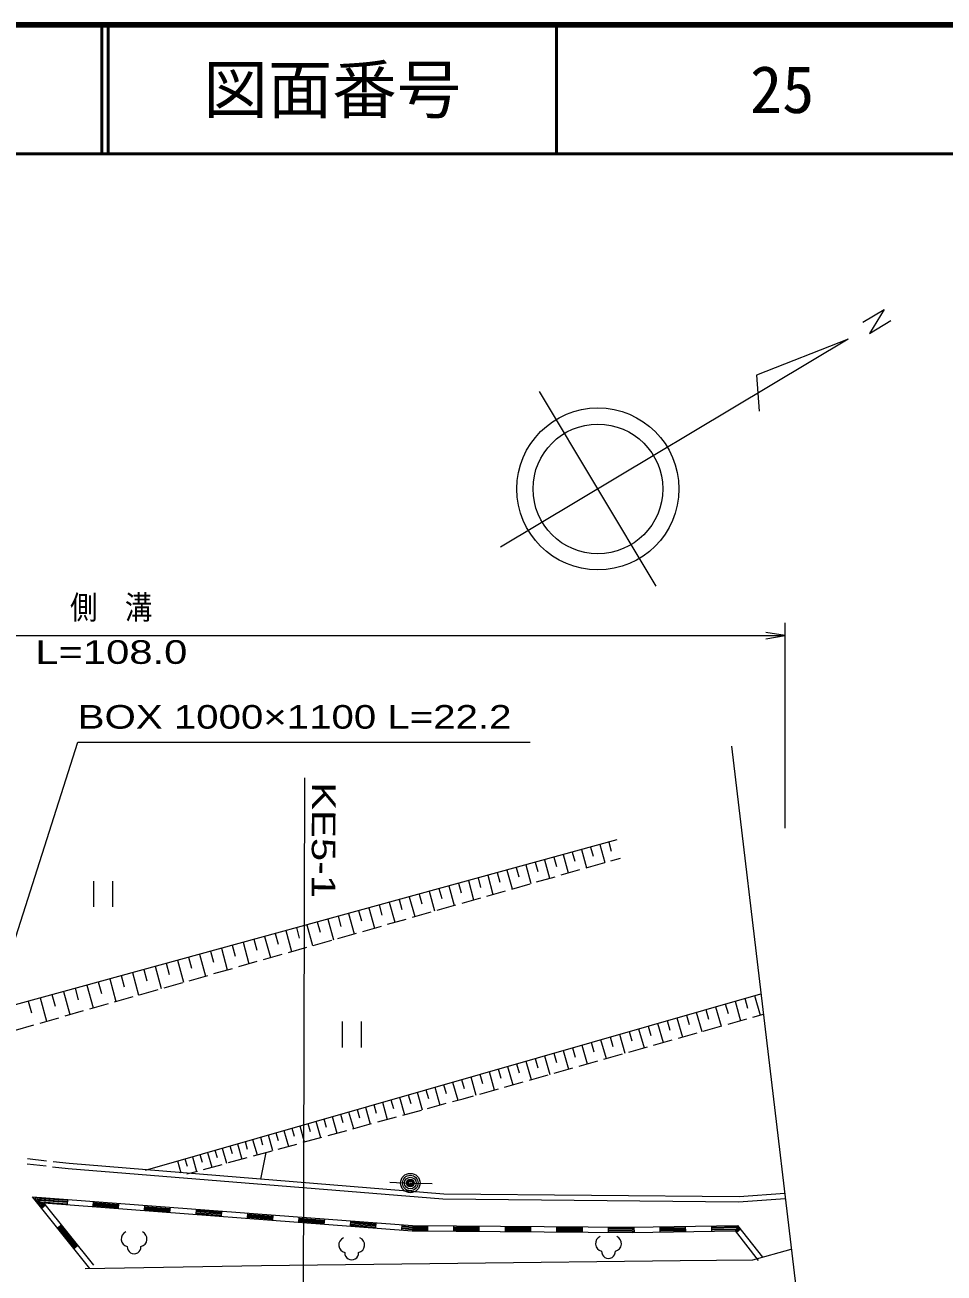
# Model space of a CAD drawing. Units: millimetres, scale not verified. Extents: x 40000 to 680000, y 20000 to 380000.
# Drawn here: x 502798 to 574045, y 283203 to 380000 of the extents above; entities that cross this region are included whole.
import ezdxf
from ezdxf.enums import TextEntityAlignment as Align

# ---------------------------------------------------------------- set-up
doc = ezdxf.new("R2010")
doc.units = ezdxf.units.MM
doc.header["$LTSCALE"] = 1000
doc.header["$PDMODE"] = 32
doc.header["$PDSIZE"] = 500
for name, color, linetype, lineweight in [('M-BMK-OTRS', 5, 'Continuous', 13), ('M-BMK-SRVR', 3, 'Continuous', 13), ('M-STR-HTXT', 7, 'Continuous', 13), ('M-TTL', 2, 'Continuous', 140), ('M-TTL-LINE', 7, 'Continuous', 50), ('M-WORK', 1, 'Continuous', 13)]:
    doc.layers.add(name, color=color, linetype=linetype, lineweight=lineweight)
doc.layers.add('M-TTL-TXT', color=7, linetype='Continuous')
doc.styles.add('ＭＳ ゴシック', font='')
doc.styles.add('ＭＳ Ｐゴシック', font='')
doc.styles.get('ＭＳ ゴシック').set_extended_font_data('MS Gothic')
doc.styles.get('ＭＳ Ｐゴシック').set_extended_font_data('MS PGothic')

# ---------------------------------------------------------------- blocks, each defined once
blk = doc.blocks.new('open_arrow')
at = {"color": 0, "linetype": 'Continuous', "lineweight": -2}
blk.add_lwpolyline([(7.5, 1.25), (0, 0), (7.5, -1.25)], dxfattribs=at)

msp = doc.modelspace()

# ---------------------------------------------------------------- linework, layer by layer
at = {"layer": 'M-BMK-OTRS'}
msp.add_line((557561, 324078), (562693, 280972), dxfattribs=at)
at = {"layer": 'M-BMK-SRVR'}
for p, q in [((567747, 356948), (569411, 357944)), ((569411, 357944), (568259, 356081)), ((568259, 356081), (569924, 357090)), ((566625, 355637), (539664, 339497)), ((566625, 355637), (559509, 352842)), ((559509, 352842), (559721, 350040)), ((551732, 336467), (542694, 351565))]:
    msp.add_line(p, q, dxfattribs=at)
for radius in [6284, 5028]:
    msp.add_circle((547213, 344016), radius, dxfattribs=at)
at = {"layer": 'M-STR-HTXT'}
for p, q in [((561741, 317716), (561741, 333639)), ((456876, 332639), (561741, 332639)), ((524378, 279700), (524495, 321622))]:
    msp.add_line(p, q, dxfattribs=at)
msp.add_lwpolyline([(494152, 284437), (506887, 324372), (541965, 324372)], dxfattribs=at)
at = {"layer": 'M-TTL'}
msp.add_line((680000, 380000), (40000, 380000), dxfattribs=at)
at = {"layer": 'M-TTL-LINE'}
for p, q in [((508747, 380000), (508747, 370000)), ((509247, 380000), (509247, 370000)), ((543997, 380000), (543997, 370000)), ((40000, 370000), (680000, 370000))]:
    msp.add_line(p, q, dxfattribs=at)
at = {"layer": 'M-WORK'}
for p, q in [((548058, 316627), (548250, 315927)), ((544517, 315657), (544908, 314229)), ((545230, 315852), (545426, 315138)), ((545944, 316048), (546331, 314634)), ((546651, 316241), (546845, 315534)), ((547358, 316435), (547742, 315035)), ((540885, 314662), (541086, 313927)), ((541620, 314863), (542018, 313408)), ((542347, 315063), (542547, 314335)), ((543075, 315262), (543470, 313820)), ((543796, 315459), (543993, 314739)), ((546300, 314625), (547743, 315035)), ((548224, 315172), (548962, 315382)), ((537169, 313644), (537579, 312146)), ((537918, 313849), (538123, 313100)), ((538667, 314054), (539073, 312571)), ((539409, 314258), (539612, 313516)), ((540150, 314461), (540553, 312991)), ((542453, 313531), (543896, 313941)), ((544377, 314078), (545819, 314488)), ((508100, 313607), (508100, 311607)), ((509600, 311607), (509600, 313607)), ((534129, 312812), (534547, 311284)), ((534893, 313021), (535102, 312257)), ((535656, 313230), (536071, 311717)), ((536413, 313437), (536620, 312681)), ((538605, 312438), (540048, 312848)), ((540529, 312985), (541972, 313395)), ((530244, 311748), (530460, 310962)), ((531030, 311963), (531457, 310406)), ((531809, 312176), (532022, 311398)), ((532587, 312389), (533010, 310847)), ((533358, 312600), (533569, 311829)), ((534758, 311344), (536200, 311754)), ((536681, 311891), (538124, 312301)), ((527070, 310878), (527290, 310077)), ((527871, 311098), (528306, 309510)), ((528665, 311315), (528882, 310521)), ((529459, 311532), (529889, 309960)), ((532834, 310797), (534277, 311207)), ((523017, 309768), (523465, 308134)), ((523834, 309992), (524058, 309175)), ((524651, 310215), (525094, 308598)), ((525460, 310437), (525682, 309628)), ((526269, 310659), (526708, 309056)), ((528986, 309704), (530429, 310114)), ((530910, 310251), (532353, 310661)), ((519703, 308860), (520159, 307195)), ((520535, 309088), (520763, 308255)), ((521368, 309316), (521820, 307667)), ((522193, 309542), (522419, 308717)), ((525139, 308610), (526581, 309020)), ((527062, 309157), (528505, 309567)), ((516323, 307934), (516788, 306237)), ((517172, 308167), (517405, 307318)), ((518021, 308400), (518482, 306718)), ((518862, 308630), (519092, 307789)), ((521291, 307516), (522734, 307927)), ((523215, 308063), (524658, 308473)), ((512878, 306991), (513353, 305260)), ((513744, 307228), (513981, 306363)), ((514609, 307465), (515079, 305751)), ((515466, 307700), (515701, 306843)), ((519367, 306970), (520810, 307380)), ((509366, 306029), (509850, 304265)), ((510249, 306271), (510490, 305388)), ((511131, 306512), (511610, 304765)), ((512005, 306752), (512244, 305878)), ((515520, 305876), (516962, 306286)), ((517443, 306423), (518886, 306833)), ((505786, 305048), (506279, 303250)), ((506686, 305295), (506932, 304395)), ((507585, 305541), (508073, 303760)), ((508476, 305785), (508720, 304894)), ((511672, 304782), (513115, 305193)), ((513596, 305329), (515039, 305739)), ((503053, 304300), (503304, 303383)), ((503970, 304551), (504468, 302735)), ((504878, 304800), (505127, 303892)), ((507824, 303689), (509267, 304099)), ((509748, 304236), (511191, 304646)), ((512136, 291184), (559848, 304870)), ((557086, 304078), (557302, 303323)), ((557841, 304295), (558276, 302776)), ((558600, 304512), (558818, 303753)), ((559359, 304730), (559797, 303204)), ((503977, 302595), (505420, 303005)), ((505901, 303142), (507343, 303552)), ((553331, 303001), (553760, 301505)), ((554079, 303215), (554294, 302468)), ((554827, 303430), (555258, 301927)), ((555579, 303646), (555794, 302894)), ((556330, 303861), (556764, 302351)), ((559228, 303044), (560038, 303272)), ((502053, 302048), (503496, 302459)), ((527387, 302705), (527387, 300705)), ((528887, 300705), (528887, 302705)), ((550361, 302149), (550786, 300668)), ((551102, 302361), (551315, 301621)), ((551843, 302574), (552270, 301085)), ((552587, 302787), (552800, 302043)), ((555378, 301960), (556821, 302367)), ((557303, 302502), (558747, 302909)), ((546691, 301096), (546900, 300366)), ((547421, 301305), (547842, 299839)), ((548154, 301516), (548365, 300783)), ((548888, 301726), (549310, 300252)), ((549625, 301938), (549836, 301201)), ((551527, 300876), (552971, 301283)), ((553452, 301418), (554896, 301825)), ((543786, 300263), (543994, 299540)), ((544509, 300470), (544926, 299018)), ((545235, 300678), (545444, 299952)), ((545961, 300887), (546380, 299427)), ((547677, 299792), (549121, 300199)), ((549602, 300334), (551046, 300741)), ((540195, 299233), (540605, 297802)), ((540910, 299438), (541116, 298722)), ((541626, 299643), (542038, 298205)), ((542345, 299849), (542551, 299130)), ((543064, 300056), (543478, 298610)), ((543827, 298708), (545271, 299115)), ((545752, 299250), (547196, 299657)), ((536650, 298216), (536852, 297513)), ((537354, 298418), (537760, 297001)), ((538062, 298621), (538266, 297912)), ((538771, 298824), (539179, 297400)), ((539483, 299028), (539687, 298316)), ((541901, 298166), (543345, 298573)), ((533189, 297223), (533582, 295853)), ((533874, 297419), (534071, 296735)), ((534559, 297616), (534957, 296228)), ((535253, 297815), (535452, 297121)), ((535947, 298014), (536351, 296607)), ((538051, 297083), (539495, 297489)), ((539976, 297624), (541420, 298031)), ((529846, 296264), (530034, 295606)), ((530504, 296453), (530886, 295119)), ((531171, 296644), (531362, 295977)), ((531838, 296835), (532225, 295484)), ((532513, 297029), (532707, 296353)), ((534013, 295971), (535460, 296365)), ((535942, 296496), (536760, 296719)), ((536760, 296719), (537570, 296947)), ((526607, 295335), (526974, 294053)), ((527248, 295519), (527432, 294878)), ((527889, 295702), (528261, 294403)), ((528538, 295889), (528724, 295239)), ((529187, 296075), (529565, 294759)), ((530153, 294919), (531601, 295313)), ((532083, 295445), (533530, 295839)), ((523478, 294437), (523654, 293821)), ((524094, 294614), (524452, 293366)), ((524718, 294793), (524897, 294169)), ((525342, 294972), (525705, 293707)), ((525974, 295153), (526156, 294521)), ((528224, 294393), (529671, 294788)), ((519855, 293398), (520025, 292806)), ((520447, 293568), (520791, 292368)), ((521047, 293740), (521219, 293140)), ((521646, 293912), (521995, 292696)), ((522254, 294086), (522429, 293478)), ((522862, 294260), (523215, 293029)), ((524364, 293342), (525812, 293736)), ((526294, 293868), (527741, 294262)), ((516359, 292395), (516526, 291811)), ((516943, 292562), (517273, 291410)), ((517519, 292728), (517684, 292151)), ((518095, 292893), (518430, 291725)), ((518679, 293061), (518847, 292477)), ((519263, 293228), (519603, 292044)), ((520505, 292290), (521952, 292685)), ((521086, 290482), (521507, 292563)), ((522435, 292816), (523882, 293210)), ((504447, 291480), (502956, 291647)), ((504474, 291885), (502983, 292051)), ((506157, 291290), (504944, 291425)), ((506214, 291691), (504971, 291829)), ((514622, 291897), (514883, 290986)), ((515198, 292062), (515364, 291486)), ((515775, 292227), (516101, 291090)), ((516646, 291239), (518093, 291633)), ((518575, 291765), (520023, 292159)), ((515346, 290885), (516163, 291107)), ((507830, 283553), (503377, 289108)), ((503377, 289108), (532839, 286879)), ((504140, 288284), (503554, 289014)), ((506085, 288822), (503554, 289014)), ((503732, 288920), (504202, 288334)), ((503732, 288920), (506079, 288743)), ((504264, 288384), (503910, 288827)), ((506073, 288663), (503910, 288827)), ((504077, 288234), (504389, 288484)), ((504087, 288733), (504327, 288434)), ((504087, 288733), (506067, 288583)), ((508142, 283803), (504265, 288639)), ((504265, 288639), (532822, 286479)), ((506091, 288902), (506061, 288503)), ((508085, 288751), (508055, 288353)), ((508067, 288512), (510062, 288361)), ((508073, 288592), (510068, 288441)), ((508079, 288672), (510074, 288521)), ((510050, 288202), (510080, 288601)), ((508061, 288432), (510056, 288282)), ((512074, 288450), (512044, 288051)), ((512050, 288131), (514044, 287980)), ((512056, 288210), (514050, 288060)), ((512062, 288290), (514056, 288139)), ((512068, 288370), (514062, 288219)), ((514038, 287900), (514068, 288299)), ((516063, 288148), (516032, 287749)), ((516038, 287829), (518033, 287678)), ((516044, 287909), (518039, 287758)), ((516051, 287989), (518045, 287838)), ((516057, 288068), (518051, 287918)), ((518027, 287598), (518057, 287997)), ((520051, 287846), (520021, 287448)), ((520027, 287527), (522021, 287377)), ((520033, 287607), (522027, 287456)), ((520039, 287687), (522033, 287536)), ((520045, 287767), (522039, 287616)), ((522015, 287297), (522046, 287696)), ((524040, 287545), (524010, 287146)), ((505640, 286924), (505328, 286673)), ((506642, 285163), (505391, 286724)), ((506704, 285213), (505453, 286774)), ((506767, 285263), (505515, 286824)), ((506829, 285313), (505578, 286874)), ((524016, 287226), (526010, 287075)), ((524022, 287306), (526016, 287155)), ((524028, 287385), (526022, 287234)), ((524034, 287465), (526028, 287314)), ((526004, 286995), (526034, 287394)), ((528028, 287243), (527998, 286844)), ((528004, 286924), (529999, 286773)), ((528010, 287004), (530005, 286853)), ((528016, 287084), (530011, 286933)), ((528022, 287163), (530017, 287013)), ((529993, 286693), (530023, 287092)), ((532017, 286942), (531987, 286543)), ((532825, 286559), (531993, 286622)), ((531999, 286702), (532829, 286639)), ((532832, 286719), (532005, 286782)), ((532011, 286862), (532835, 286799)), ((532825, 286559), (534012, 286551)), ((534013, 286631), (532829, 286639)), ((532832, 286719), (534013, 286711)), ((534014, 286791), (532835, 286799)), ((532839, 286879), (549873, 286755)), ((534015, 286871), (534012, 286471)), ((536015, 286856), (536012, 286456)), ((536012, 286536), (538012, 286522)), ((536013, 286696), (538013, 286682)), ((536013, 286616), (538013, 286602)), ((536014, 286776), (538014, 286762)), ((538012, 286442), (538015, 286842)), ((540014, 286827), (540012, 286427)), ((540013, 286667), (542013, 286652)), ((540013, 286587), (542013, 286572)), ((540014, 286747), (542014, 286732)), ((542012, 286412), (542014, 286812)), ((544014, 286798), (544011, 286398)), ((544013, 286638), (546013, 286623)), ((544013, 286558), (546013, 286543)), ((544014, 286718), (546014, 286703)), ((546011, 286383), (546014, 286783)), ((548014, 286769), (548011, 286369)), ((549873, 286595), (548013, 286609)), ((548013, 286529), (549874, 286515)), ((548014, 286689), (549873, 286675)), ((549873, 286755), (558044, 286884)), ((550011, 286677), (549873, 286675)), ((549873, 286595), (550012, 286597)), ((550010, 286757), (550016, 286357)), ((552014, 286789), (552020, 286389)), ((552015, 286709), (554015, 286740)), ((552016, 286629), (554016, 286660)), ((552018, 286549), (554017, 286580)), ((554020, 286420), (554014, 286820)), ((556013, 286852), (556020, 286452)), ((556015, 286772), (558006, 286803)), ((557967, 286723), (556016, 286692)), ((556017, 286612), (557929, 286642)), ((557890, 286562), (556019, 286532)), ((557890, 286562), (558018, 286398)), ((558081, 286447), (557929, 286642)), ((558270, 286595), (557955, 286349)), ((557967, 286723), (558144, 286496)), ((558207, 286545), (558006, 286803)), ((558044, 286884), (559960, 284431)), ((532822, 286479), (549874, 286355)), ((540012, 286507), (542012, 286492)), ((544012, 286478), (546012, 286463)), ((549874, 286435), (548012, 286449)), ((550013, 286517), (549874, 286515)), ((549874, 286355), (557852, 286481)), ((549874, 286435), (550015, 286437)), ((552019, 286469), (554019, 286500)), ((557852, 286481), (559645, 284185)), ((506579, 285113), (506891, 285363))]:
    msp.add_line(p, q, dxfattribs=at)
for points in [[(548686, 316799), (497769, 302852), (491012, 317809)], [(561694, 289361), (558171, 289109), (535257, 289330), (506214, 291691)], [(561741, 288967), (558114, 288708), (535200, 288929), (506157, 291290)], [(531088, 290263), (532671, 290185), (534352, 290157)], [(507464, 283546), (521130, 283795), (536353, 283971), (553580, 284164), (559212, 284219), (562206, 285067)]]:
    msp.add_lwpolyline(points, dxfattribs=at)
for radius in [750, 600, 450, 300, 150, 20]:
    msp.add_circle((532671, 290185), radius, dxfattribs=at)
for centre, radius, start, end in [((510857, 285846), 599, 113.44836, 257.2818), ((511660, 285846), 599, 282.7182, 66.55164), ((527725, 285376), 599, 113.44836, 257.2818), ((528528, 285376), 599, 282.7182, 66.55164), ((547630, 285487), 599, 113.44836, 257.2818), ((548433, 285487), 599, 282.7182, 66.55164), ((511258, 285229), 534, 176.52859, 3.47141), ((528126, 284760), 534, 176.52859, 3.47141), ((548031, 284871), 534, 176.52859, 3.47141)]:
    msp.add_arc(centre, radius, start, end, dxfattribs=at)
msp.add_point((532671, 290185), dxfattribs=at)

# ---------------------------------------------------------------- block references
at = {"layer": 'M-STR-HTXT', "xscale": 200, "yscale": 200, "rotation": 180}
msp.add_blockref('open_arrow', (561741, 332639), dxfattribs=at)

# ---------------------------------------------------------------- texts
at = {"layer": 'M-STR-HTXT', "style": 'ＭＳ Ｐゴシック'}
for s, width, p in [('側\u3000溝', 0.85, (509480, 333363)), ('L=108.0', 1.35, (509489, 329899))]:
    msp.add_text(s, height=1833, dxfattribs=dict(at, width=width)).set_placement(p, align=Align.BOTTOM_CENTER)
at = {"layer": 'M-STR-HTXT', "style": 'ＭＳ Ｐゴシック', "width": 1.3}
msp.add_text('BOX 1000×1100 L=22.2', height=1833, dxfattribs=at).set_placement((506887, 324872), align=Align.BOTTOM_LEFT)
at = {"layer": 'M-STR-HTXT', "style": 'ＭＳ Ｐゴシック', "width": 1.35}
msp.add_text('KE5-1', height=1833, rotation=269.84, dxfattribs=at).set_placement((524482, 316776), align=Align.BOTTOM_CENTER)
at = {"layer": 'M-TTL-TXT', "style": 'ＭＳ ゴシック'}
for s, p in [('図面番号', (526622, 375000)), ('25', (561497, 375000))]:
    msp.add_text(s, height=3666, dxfattribs=at).set_placement(p, align=Align.MIDDLE_CENTER)

doc.saveas('drawing.dxf')
